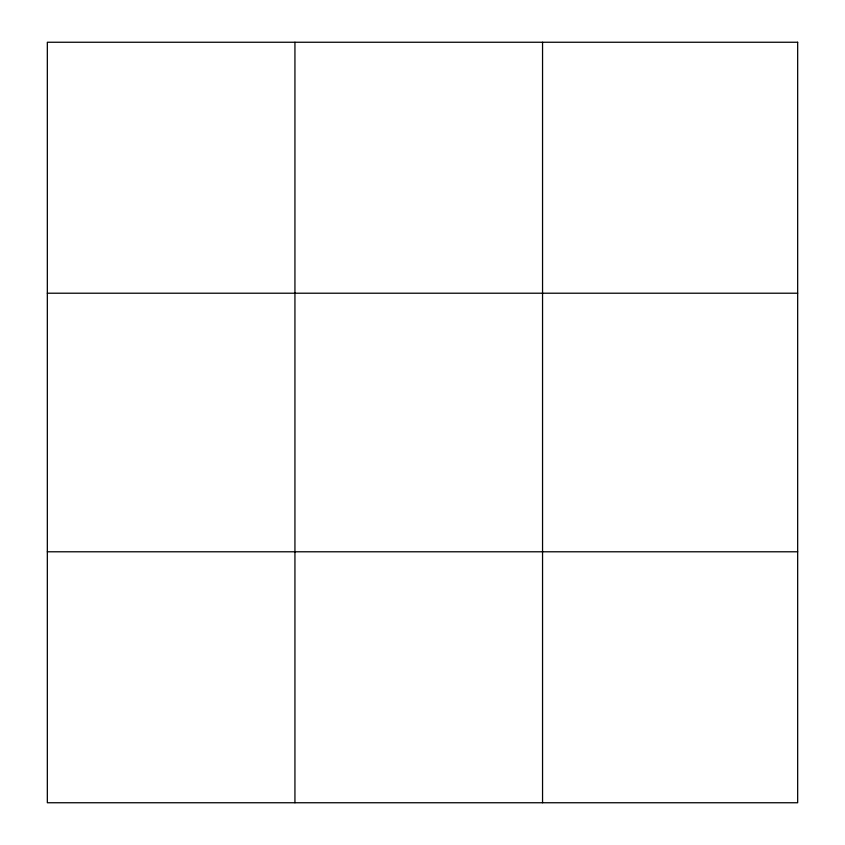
<?xml version="1.0" encoding="UTF-8"?>
<svg xmlns="http://www.w3.org/2000/svg" width="845" height="845" viewBox="0 0 845 845"><rect width="100%" height="100%" fill="white"/><g stroke="black" fill="none" stroke-linecap="round" stroke-linejoin="round"><path stroke-width="1.27" d="M294.937 802.75L294.937 42.25M542.553 802.75L542.553 42.25M47.331 293.215L797.669 293.215M47.331 551.785L797.669 551.785M797.669 42.25L797.669 802.75L47.331 802.75L47.331 42.25L797.669 42.25"/></g></svg>
